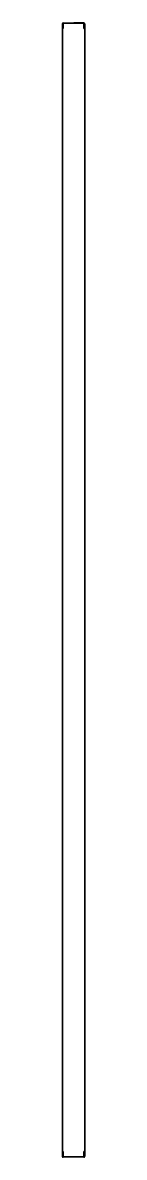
# Model space of a CAD drawing. Header units: millimetres. Extents: x 4343 to 4392, y 2739 to 5176.
import ezdxf

# ---------------------------------------------------------------- set-up
doc = ezdxf.new("R2010")
doc.units = ezdxf.units.MM
doc.header["$LTSCALE"] = 20
doc.linetypes.add('SLD-Solid', pattern=[0])
doc.layers.add('SLD-0', color=7, linetype='Continuous')
pattern_1 = [(45, (1078.386, 0), (-44.9013, 44.9013), [])]
pattern_2 = [(135, (1078.386, 0), (-44.9013, -44.9013), [])]

msp = doc.modelspace()

# ---------------------------------------------------------------- hatches: boundary and pattern name
at = {"linetype": 'SLD-Solid', "lineweight": 18}
h = msp.add_hatch(dxfattribs=at)
h.set_pattern_fill('ANSI31', scale=20, angle=90, style=0)
h.set_pattern_definition(pattern_2)
edge = h.paths.add_edge_path(flags=0)
edge.add_line((4391.6, 2742.9), (4391.6, 2752.2))
edge.add_line((4391.6, 2752.2), (4390.4, 2752.2))
edge.add_line((4390.4, 2752.2), (4390.4, 2742.9))
edge.add_arc((4388.9, 2742.9), 1.5, 270, 360, ccw=False)
edge.add_line((4388.9, 2741.4), (4346.9, 2741.4))
edge.add_arc((4346.9, 2742.9), 1.5, 180, 270, ccw=False)
edge.add_line((4345.4, 2742.9), (4345.4, 2752.2))
edge.add_line((4345.4, 2752.2), (4344.2, 2752.2))
edge.add_line((4344.2, 2752.2), (4344.2, 2742.9))
edge.add_arc((4346.9, 2742.9), 2.7, 180, 270)
edge.add_line((4346.9, 2740.2), (4388.9, 2740.2))
edge.add_arc((4388.9, 2742.9), 2.7, 270, 360)
at = {"layer": 'SLD-0', "linetype": 'SLD-Solid', "lineweight": 18}
h = msp.add_hatch(dxfattribs=at)
h.set_pattern_fill('ANSI31', color=256, scale=20, style=0)
h.set_pattern_definition(pattern_1)
edge = h.paths.add_edge_path(flags=0)
edge.add_line((4367.4, 2739.4), (4367.4, 2740.2))
edge.add_line((4367.4, 2740.2), (4345.7, 2740.2))
edge.add_arc((4345.7, 2741.7), 1.5, 180, 270, ccw=False)
edge.add_line((4344.2, 2741.7), (4344.2, 5174.1))
edge.add_arc((4345.7, 5174.1), 1.5, 90, 180, ccw=False)
edge.add_line((4345.7, 5175.6), (4367.4, 5175.6))
edge.add_line((4367.4, 5175.6), (4367.4, 5176.4))
edge.add_line((4367.4, 5176.4), (4345.7, 5176.4))
edge.add_arc((4345.7, 5174.1), 2.3, 90, 180)
edge.add_line((4343.4, 5174.1), (4343.4, 2741.7))
edge.add_arc((4345.7, 2741.7), 2.3, 180, 270)
edge.add_line((4345.7, 2739.4), (4367.4, 2739.4))
h = msp.add_hatch(dxfattribs=at)
h.set_pattern_fill('ANSI31', color=256, scale=20, angle=90, style=0)
h.set_pattern_definition(pattern_2)
edge = h.paths.add_edge_path(flags=0)
edge.add_line((4390.4, 5172.9), (4390.4, 5163.6))
edge.add_line((4390.4, 5163.6), (4391.6, 5163.6))
edge.add_line((4391.6, 5163.6), (4391.6, 5172.9))
edge.add_arc((4388.9, 5172.9), 2.7, 360, 450)
edge.add_line((4388.9, 5175.6), (4346.9, 5175.6))
edge.add_arc((4346.9, 5172.9), 2.7, 90, 180)
edge.add_line((4344.2, 5172.9), (4344.2, 5163.6))
edge.add_line((4344.2, 5163.6), (4345.4, 5163.6))
edge.add_line((4345.4, 5163.6), (4345.4, 5172.9))
edge.add_arc((4346.9, 5172.9), 1.5, 90, 180, ccw=False)
edge.add_line((4346.9, 5174.4), (4388.9, 5174.4))
edge.add_arc((4388.9, 5172.9), 1.5, 0, 90, ccw=False)
h = msp.add_hatch(dxfattribs=at)
h.set_pattern_fill('ANSI31', color=256, scale=20, style=0)
h.set_pattern_definition(pattern_1)
edge = h.paths.add_edge_path(flags=0)
edge.add_line((4390.1, 5176.4), (4368.4, 5176.4))
edge.add_line((4368.4, 5176.4), (4368.4, 5175.6))
edge.add_line((4368.4, 5175.6), (4390.1, 5175.6))
edge.add_arc((4390.1, 5174.1), 1.5, 0, 90, ccw=False)
edge.add_line((4391.6, 5174.1), (4391.6, 2741.7))
edge.add_arc((4390.1, 2741.7), 1.5, 270, 360, ccw=False)
edge.add_line((4390.1, 2740.2), (4368.4, 2740.2))
edge.add_line((4368.4, 2740.2), (4368.4, 2739.4))
edge.add_line((4368.4, 2739.4), (4390.1, 2739.4))
edge.add_arc((4390.1, 2741.7), 2.3, 270, 360)
edge.add_line((4392.4, 2741.7), (4392.4, 5174.1))
edge.add_arc((4390.1, 5174.1), 2.3, 0, 90)

# ---------------------------------------------------------------- linework, layer by layer
at = {"color": 7, "linetype": 'SLD-Solid', "lineweight": 25}
for p, q in [((4343.4, 5174.1), (4343.4, 2741.7)), ((4344.2, 5174.1), (4344.2, 2741.7)), ((4344.2, 5172.9), (4344.2, 5163.6)), ((4345.4, 5172.9), (4345.4, 5163.6)), ((4345.7, 5176.4), (4367.4, 5176.4)), ((4345.7, 5175.6), (4367.4, 5175.6)), ((4388.9, 5175.6), (4346.9, 5175.6)), ((4388.9, 5174.4), (4346.9, 5174.4)), ((4367.4, 5176.4), (4367.4, 5175.6)), ((4390.1, 5176.4), (4368.4, 5176.4)), ((4368.4, 5176.4), (4368.4, 5175.6)), ((4390.1, 5175.6), (4368.4, 5175.6)), ((4390.4, 5163.6), (4390.4, 5172.9)), ((4391.6, 5174.1), (4391.6, 2741.7)), ((4391.6, 5163.6), (4391.6, 5172.9)), ((4392.4, 5174.1), (4392.4, 2741.7)), ((4344.2, 5163.6), (4345.4, 5163.6)), ((4390.4, 5163.6), (4391.6, 5163.6)), ((4345.4, 2752.2), (4344.2, 2752.2)), ((4344.2, 2752.2), (4344.2, 2742.9)), ((4345.4, 2752.2), (4345.4, 2742.9)), ((4367.4, 2740.2), (4345.7, 2740.2)), ((4367.4, 2739.4), (4345.7, 2739.4)), ((4346.9, 2741.4), (4388.9, 2741.4)), ((4346.9, 2740.2), (4388.9, 2740.2)), ((4367.4, 2740.2), (4367.4, 2739.4)), ((4390.1, 2740.2), (4368.4, 2740.2)), ((4368.4, 2740.2), (4368.4, 2739.4)), ((4390.1, 2739.4), (4368.4, 2739.4)), ((4391.6, 2752.2), (4390.4, 2752.2)), ((4390.4, 2742.9), (4390.4, 2752.2)), ((4391.6, 2742.9), (4391.6, 2752.2))]:
    msp.add_line(p, q, dxfattribs=at)
for centre, radius, start, end in [((4345.7, 5174.1), 2.3, 90, 180), ((4345.7, 5174.1), 1.5, 90, 180), ((4346.9, 5172.9), 2.7, 90, 180), ((4346.9, 5172.9), 1.5, 90, 180), ((4388.9, 5172.9), 2.7, 360, 90), ((4388.9, 5172.9), 1.5, 0, 90), ((4390.1, 5174.1), 2.3, 0, 90), ((4390.1, 5174.1), 1.5, 0, 90), ((4345.7, 2741.7), 2.3, 180, 270), ((4346.9, 2742.9), 2.7, 180, 270), ((4345.7, 2741.7), 1.5, 180, 270), ((4346.9, 2742.9), 1.5, 180, 270), ((4388.9, 2742.9), 1.5, 270, 360), ((4388.9, 2742.9), 2.7, 270, 360), ((4390.1, 2741.7), 1.5, 270, 0), ((4390.1, 2741.7), 2.3, 270, 0)]:
    msp.add_arc(centre, radius, start, end, dxfattribs=at)

doc.saveas('drawing.dxf')
